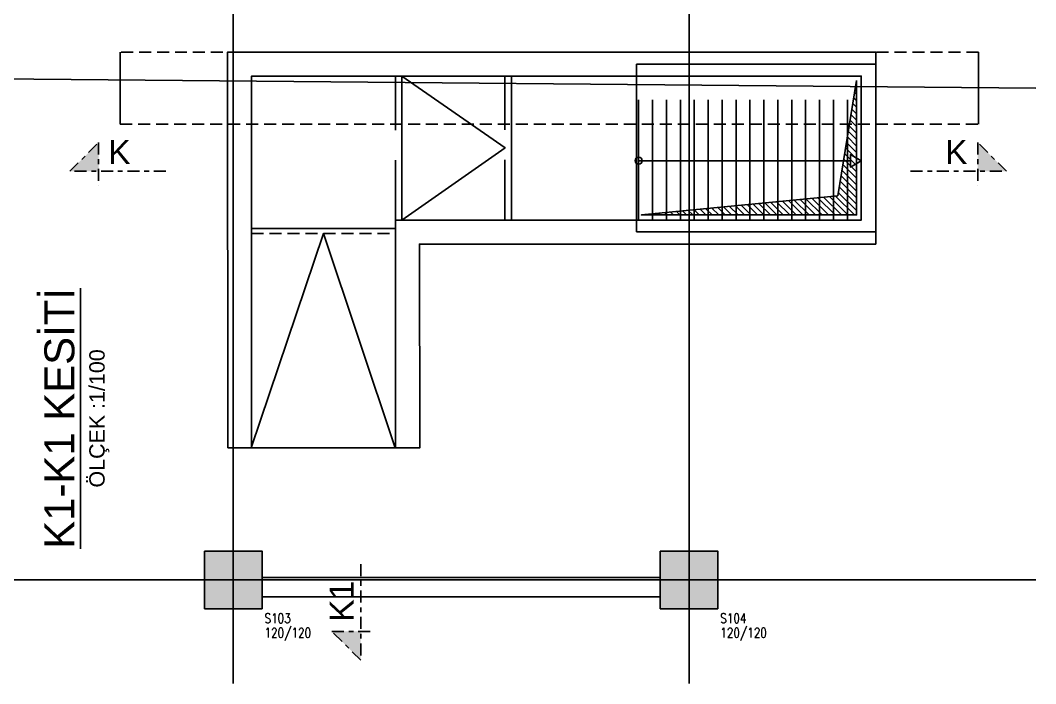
# Model space of a CAD drawing. Header units: millimetres. Extents: x 400408 to 401334, y 4543945 to 4544229.
# Drawn here: x 401191.68 to 401212.84, y 4543975.06 to 4543988.89 of the extents above; entities that cross this region are included whole.
import ezdxf
from ezdxf.enums import TextEntityAlignment as Align

# ---------------------------------------------------------------- set-up
doc = ezdxf.new("R2010")
doc.units = ezdxf.units.MM
for name, pattern in [('AKS', [3, 2.5, -0.25, 0, -0.25]), ('CENTER', [2, 1.25, -0.25, 0.25, -0.25]), ('HIDDEN', [0.375, 0.25, -0.125])]:
    doc.linetypes.add(name, pattern=pattern)
for name, color, linetype in [('aks prota', 2, 'AKS'), ('boşluk prota', 2, 'Continuous'), ('boşluk taraması prota', 252, 'Continuous'), ('kesit tarama prota', 252, 'Continuous'), ('kiris prota', 6, 'Continuous'), ('kiriş prota', 6, 'Continuous'), ('kolon prota', 1, 'Continuous'), ('kolon tarama prota', 252, 'Continuous'), ('lkolon prota', 4, 'Continuous'), ('merdiven prota', 2, 'Continuous'), ('metraj prota', 2, 'Continuous'), ('perde prota', 1, 'Continuous'), ('PRT-MI-ad_dim', 8, 'Continuous'), ('skesit prota', 7, 'Continuous'), ('t35 prota', 3, 'Continuous'), ('tkesit prota', 7, 'Continuous'), ('tkolon prota', 6, 'Continuous'), ('tplan prota', 7, 'Continuous'), ('ölçü prota', 4, 'Continuous')]:
    doc.layers.add(name, color=color, linetype=linetype)
doc.styles.add('Arial', font='Arial.ttf')
doc.styles.add('tkolon', font='romanstw.shx')

# ---------------------------------------------------------------- blocks, each defined once
blk = doc.blocks.new('*U59')
at = {"layer": 'metraj prota', "color": 4}
blk.add_lwpolyline([(-464, 0), (-441.5, 13), (-441.5, -13)], close=True, dxfattribs=at)
blk.add_lwpolyline([(0, 0), (-441.5, 0)], dxfattribs=at)
blk.add_circle((0, 0), 7.5, dxfattribs=at)
blk = doc.blocks.new('K-K Kesiti')
at = {"layer": 'boşluk taraması prota', "ltscale": 2}
h = blk.add_hatch(dxfattribs=at)
h.set_pattern_fill('ANSI31', color=256, scale=0.03, angle=126, style=0)
h.set_pattern_definition([(135, (401472.21092, 4543961.72709), (-0.06735192, -0.06735192), [])])
h.paths.add_polyline_path([(401468.541, 4543989.65), (401468.541, 4543986.849), (401464.058, 4543986.849), (401468.15, 4543987.249)])
at = {"layer": 'kesit tarama prota'}
h = blk.add_hatch(color=256, dxfattribs=at)
h.dxf.hatch_style = 1
h.paths.add_polyline_path([(401452.743, 4543988.36), (401452.143, 4543987.76), (401452.743, 4543987.76)])
h = blk.add_hatch(color=256, dxfattribs=at)
h.dxf.hatch_style = 1
h.paths.add_polyline_path([(401471.068, 4543988.36), (401471.668, 4543987.76), (401471.068, 4543987.76)])
h = blk.add_hatch(color=256, dxfattribs=at)
h.dxf.hatch_style = 1
h.paths.add_polyline_path([(401457.606, 4543978.171), (401458.206, 4543977.571), (401458.206, 4543978.171)])
at = {"layer": 'kolon tarama prota'}
h = blk.add_hatch(color=256, dxfattribs=at)
h.dxf.hatch_style = 1
h.paths.add_polyline_path([(401454.95, 4543979.844), (401456.15, 4543979.844), (401456.15, 4543978.644), (401454.95, 4543978.644)])
h = blk.add_hatch(color=256, dxfattribs=at)
h.dxf.hatch_style = 1
h.paths.add_polyline_path([(401464.45, 4543979.844), (401465.65, 4543979.844), (401465.65, 4543978.644), (401464.45, 4543978.644)])
at = {"layer": 'aks prota', "ltscale": 10}
for p, q in [((401455.55, 4543977.081), (401455.55, 4544003.733)), ((401465.05, 4543977.081), (401465.05, 4544003.733)), ((401472.276, 4543989.494), (401439.383, 4543989.784)), ((401472.276, 4543979.244), (401439.383, 4543979.244))]:
    blk.add_line(p, q, dxfattribs=at)
at = {"layer": 'boşluk prota', "ltscale": 0.05}
blk.add_lwpolyline([(401468.541, 4543989.65), (401468.541, 4543986.849), (401464.058, 4543986.849), (401468.15, 4543987.249)], close=True, dxfattribs=at)
at = {"layer": 'kiris prota', "linetype": 'HIDDEN', "ltscale": 5}
for p, q in [((401458.93, 4543986.744), (401458.93, 4543989.749)), ((401461.212, 4543986.749), (401461.212, 4543989.749))]:
    blk.add_line(p, q, dxfattribs=at)
at = {"layer": 'kiriş prota'}
for p, q in [((401459.066, 4543986.744), (401459.066, 4543989.744)), ((401461.352, 4543986.749), (401461.352, 4543989.749)), ((401455.93, 4543986.567), (401458.93, 4543986.567))]:
    blk.add_line(p, q, dxfattribs=at)
at = {"layer": 'kiriş prota', "linetype": 'HIDDEN'}
blk.add_line((401455.93, 4543986.463), (401458.93, 4543986.463), dxfattribs=at)
at = {"layer": 'kiriş prota'}
blk.add_lwpolyline([(401455.435, 4543981.995), (401459.435, 4543981.995), (401459.43, 4543986.244), (401468.941, 4543986.244), (401468.941, 4543986.749), (401468.941, 4543990.244), (401455.43, 4543990.244)], close=True, dxfattribs=at)
for points in [[(401468.941, 4543989.994), (401463.958, 4543989.994)], [(401463.958, 4543989.994), (401463.958, 4543986.499), (401468.941, 4543986.499)], [(401468.641, 4543986.749), (401468.641, 4543989.744), (401455.93, 4543989.744), (401455.93, 4543981.995), (401458.93, 4543981.995), (401458.93, 4543986.744), (401468.641, 4543986.744), (401468.641, 4543989.749)], [(401456.15, 4543979.294), (401464.45, 4543979.294)], [(401456.15, 4543978.894), (401464.45, 4543978.894)]]:
    blk.add_lwpolyline(points, dxfattribs=at)
at = {"layer": 'kolon prota', "color": 1}
for points in [[(401454.95, 4543979.844), (401456.15, 4543979.844), (401456.15, 4543978.644), (401454.95, 4543978.644)], [(401464.45, 4543979.844), (401465.65, 4543979.844), (401465.65, 4543978.644), (401464.45, 4543978.644)]]:
    blk.add_lwpolyline(points, close=True, dxfattribs=at)
at = {"layer": 'merdiven prota', "linetype": 'HIDDEN', "ltscale": 10}
for p, q in [((401464, 4543986.749), (401464, 4543989.749)), ((401464.29, 4543986.749), (401464.29, 4543989.749)), ((401464.58, 4543986.749), (401464.58, 4543989.749)), ((401464.87, 4543986.749), (401464.87, 4543989.749)), ((401465.16, 4543986.749), (401465.16, 4543989.749)), ((401465.45, 4543986.749), (401465.45, 4543989.749)), ((401465.74, 4543986.749), (401465.74, 4543989.749)), ((401466.03, 4543986.749), (401466.03, 4543989.749)), ((401466.32, 4543986.749), (401466.32, 4543989.749)), ((401466.61, 4543986.749), (401466.61, 4543989.749)), ((401466.9, 4543986.749), (401466.9, 4543989.749)), ((401467.19, 4543986.749), (401467.19, 4543989.749)), ((401467.48, 4543986.749), (401467.48, 4543989.749)), ((401467.77, 4543986.749), (401467.77, 4543989.749)), ((401468.06, 4543986.749), (401468.06, 4543989.749)), ((401468.35, 4543986.749), (401468.35, 4543989.749))]:
    blk.add_line(p, q, dxfattribs=at)
for points in [[(401453.192, 4543990.244), (401453.192, 4543988.744)], [(401471.085, 4543990.244), (401471.085, 4543988.744)]]:
    blk.add_lwpolyline(points, dxfattribs=at)
at = {"layer": 'perde prota', "linetype": 'HIDDEN'}
for points in [[(401471.085, 4543990.244), (401453.192, 4543990.244)], [(401453.192, 4543988.744), (401471.085, 4543988.744)]]:
    blk.add_lwpolyline(points, dxfattribs=at)
at = {"layer": 'skesit prota', "linetype": 'CENTER', "ltscale": 0.2}
for p, q in [((401452.143, 4543987.76), (401452.743, 4543988.36)), ((401452.743, 4543988.36), (401452.743, 4543987.46)), ((401471.068, 4543988.36), (401471.068, 4543987.46)), ((401471.668, 4543987.76), (401471.068, 4543988.36)), ((401457.606, 4543978.171), (401458.506, 4543978.171)), ((401458.206, 4543977.571), (401457.606, 4543978.171))]:
    blk.add_line(p, q, dxfattribs=at)
for points in [[(401454.143, 4543987.76), (401452.143, 4543987.76)], [(401469.668, 4543987.76), (401471.668, 4543987.76)], [(401458.206, 4543979.571), (401458.206, 4543977.571)]]:
    blk.add_lwpolyline(points, dxfattribs=at)
at = {"layer": 'ölçü prota'}
for points in [[(401459.066, 4543986.744), (401461.216, 4543988.249), (401459.066, 4543989.744)], [(401455.925, 4543981.995), (401457.43, 4543986.463), (401458.927, 4543981.995)]]:
    blk.add_lwpolyline(points, dxfattribs=at)
at = {"layer": 'PRT-MI-ad_dim', "xscale": -0.01, "yscale": 0.01, "zscale": 0.01, "rotation": 359.9634727169899}
blk.add_blockref('*U59', (401464, 4543987.981), dxfattribs=at)
at = {"layer": 'lkolon prota', "style": 'tkolon', "width": 0.8}
for p in [(401456.2, 4543978.043), (401465.7, 4543978.043)]:
    blk.add_text('120/120', height=0.2, dxfattribs=at).set_placement(p)
at = {"layer": 't35 prota', "style": 'Arial'}
blk.add_text('ÖLÇEK :1/100', height=0.32, rotation=90, dxfattribs=at).set_placement((401452.723, 4543982.609), align=Align.MIDDLE)
at = {"layer": 'tkesit prota', "style": 'Arial'}
for p in [(401452.943, 4543987.91), (401470.388, 4543987.91)]:
    blk.add_text('K', height=0.5, dxfattribs=at).set_placement(p)
blk.add_text('K1', height=0.5, rotation=90, dxfattribs=at).set_placement((401458.056, 4543978.371))
at = {"layer": 'tkolon prota', "style": 'tkolon', "width": 0.8}
for s, p in [('S103', (401456.2, 4543978.343)), ('S104', (401465.7, 4543978.343))]:
    blk.add_text(s, height=0.2, dxfattribs=at).set_placement(p)
at = {"layer": 'tplan prota', "style": 'Arial'}
blk.add_text('%%UK1-K1 KESİTİ', height=0.625, rotation=90, dxfattribs=at).set_placement((401451.848, 4543982.609), align=Align.MIDDLE)

msp = doc.modelspace()

# ---------------------------------------------------------------- block references
msp.add_blockref('K-K Kesiti', (-259.434, -2.016))

doc.saveas('drawing.dxf')
